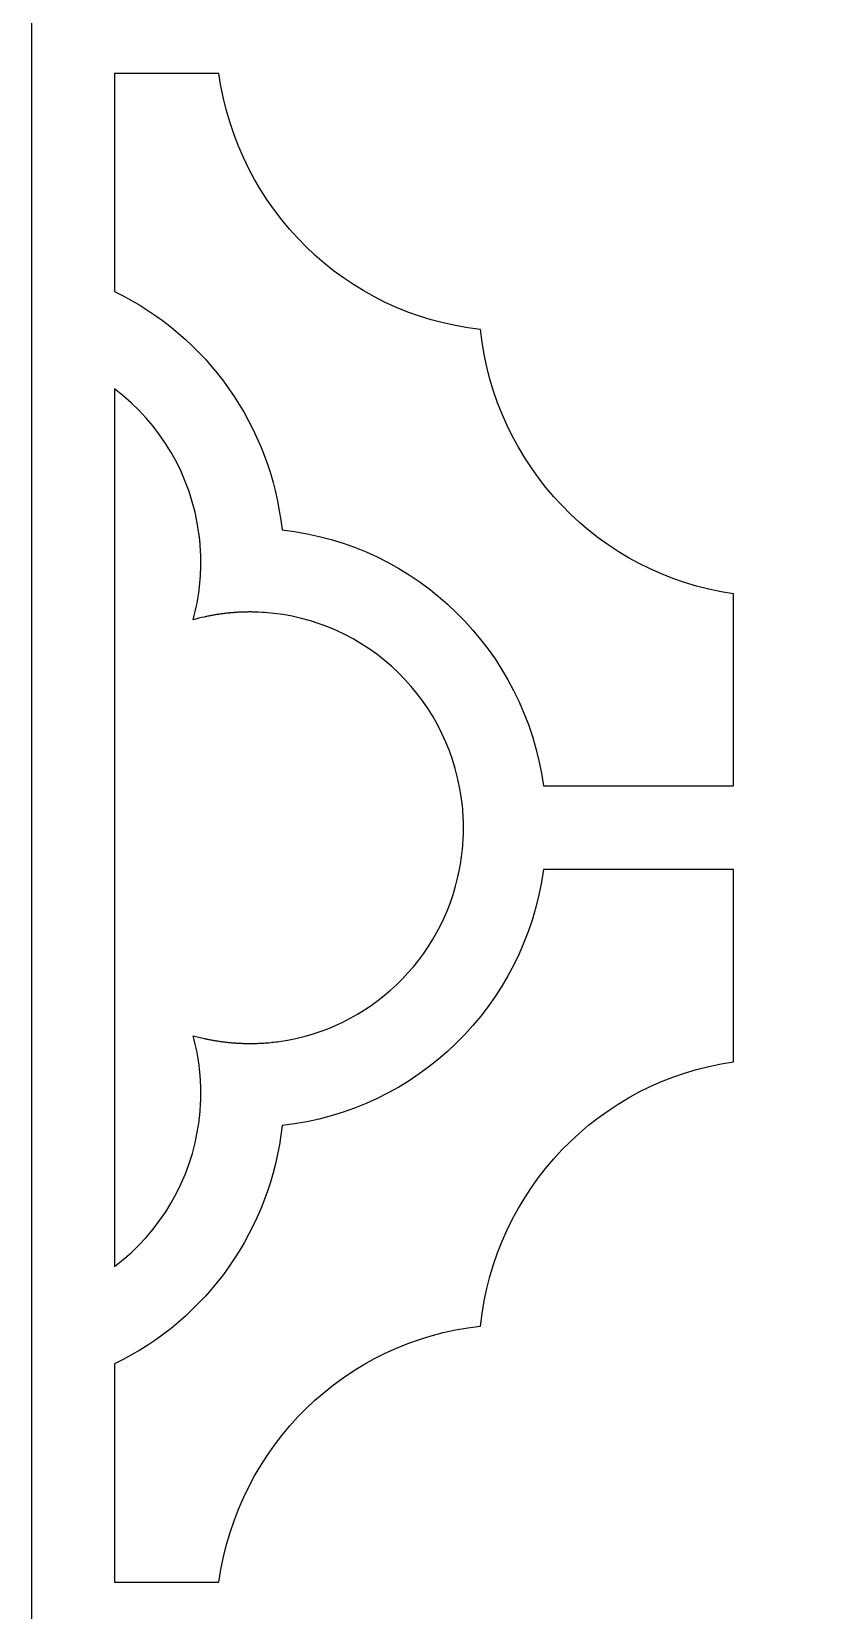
# Model space of a CAD drawing. Header units: centimetres. Extents: x -2.26 to 2.26, y -4.33 to 4.33.
# Drawn here: x -2.265 to -1.504, y -3.098 to -1.556 of the extents above; entities that cross this region are included whole.
import ezdxf

# ---------------------------------------------------------------- set-up
doc = ezdxf.new("R2010")
doc.units = ezdxf.units.CM
doc.header["$MEASUREMENT"] = 0
doc.layers.add('Layer 1', color=7, linetype='Continuous')

msp = doc.modelspace()

# ---------------------------------------------------------------- linework, layer by layer
at = {"layer": 'Layer 1', "color": 242}
for points, knots in [([(-2.26469, 4.33143), (-2.26469, 4.33143), (-2.18371, 4.33143), (-2.18371, 4.33143), (-2.18371, 4.33143), (-2.18371, 4.33143), (2.1837, 4.33143), (2.1837, 4.33143), (2.1837, 4.33143), (2.1837, 4.33143), (2.26468, 4.33143), (2.26468, 4.33143), (2.26468, 4.33143), (2.26468, 4.33143), (2.26468, 4.24954), (2.26468, 4.24954), (2.26468, 4.24954), (2.26468, 4.24954), (2.26468, -4.24954), (2.26468, -4.24954), (2.26468, -4.24954), (2.26468, -4.24954), (2.26468, -4.33143), (2.26468, -4.33143), (2.26468, -4.33143), (2.26468, -4.33143), (2.1837, -4.33143), (2.1837, -4.33143), (2.1837, -4.33143), (2.1837, -4.33143), (-2.18371, -4.33143), (-2.18371, -4.33143), (-2.18371, -4.33143), (-2.18371, -4.33143), (-2.26469, -4.33143), (-2.26469, -4.33143), (-2.26469, -4.33143), (-2.26469, -4.33143), (-2.26469, -4.24954), (-2.26469, -4.24954), (-2.26469, -4.24954), (-2.26469, -4.24954), (-2.26469, 4.24954), (-2.26469, 4.24954), (-2.26469, 4.24954), (-2.26469, 4.24954), (-2.26469, 4.33143), (-2.26469, 4.33143)], [0, 0, 0, 0, 0.0769231, 0.0769231, 0.0769231, 0.0769231, 0.1538462, 0.1538462, 0.1538462, 0.1538462, 0.2307692, 0.2307692, 0.2307692, 0.2307692, 0.3076923, 0.3076923, 0.3076923, 0.3076923, 0.3846154, 0.3846154, 0.3846154, 0.3846154, 0.4615385, 0.4615385, 0.4615385, 0.4615385, 0.5384615, 0.5384615, 0.5384615, 0.5384615, 0.6153846, 0.6153846, 0.6153846, 0.6153846, 0.6923077, 0.6923077, 0.6923077, 0.6923077, 0.7692308, 0.7692308, 0.7692308, 0.7692308, 0.8461538, 0.8461538, 0.8461538, 0.8461538, 1, 1, 1, 1]), ([(-2.18371, -1.59671), (-2.18371, -1.59671), (-2.17592, -1.59671), (-2.17592, -1.59671), (-2.17592, -1.59671), (-2.17592, -1.59671), (-2.12071, -1.59671), (-2.12071, -1.59671), (-2.12071, -1.59671), (-2.12071, -1.59671), (-2.08169, -1.59671), (-2.08169, -1.59671), (-2.08169, -1.59671), (-2.06323, -1.72946), (-1.9581, -1.8325), (-1.82629, -1.84675), (-1.82629, -1.84675), (-1.81209, -1.98003), (-1.71032, -2.08645), (-1.57902, -2.105), (-1.57902, -2.105), (-1.57902, -2.105), (-1.57902, -2.14454), (-1.57902, -2.14454), (-1.57902, -2.14454), (-1.57902, -2.14454), (-1.57902, -2.16471), (-1.57902, -2.16471), (-1.57902, -2.16471), (-1.57902, -2.16471), (-1.57902, -2.22439), (-1.57902, -2.22439), (-1.57902, -2.22439), (-1.57902, -2.22439), (-1.57902, -2.29272), (-1.57902, -2.29272), (-1.57902, -2.29272), (-1.57902, -2.29272), (-1.67184, -2.29272), (-1.67184, -2.29272), (-1.67184, -2.29272), (-1.67184, -2.29272), (-1.76465, -2.29272), (-1.76465, -2.29272), (-1.76465, -2.29272), (-1.7831, -2.15997), (-1.88823, -2.05693), (-2.02005, -2.04268), (-2.02005, -2.04268), (-2.03098, -1.94156), (-2.09286, -1.85345), (-2.18371, -1.80979), (-2.18371, -1.80979), (-2.18371, -1.80979), (-2.18371, -1.59671), (-2.18371, -1.59671), (-2.18371, -1.59671), (-2.18371, -1.59671), (-2.18371, -1.59671), (-2.18371, -1.59671)], [0, 0, 0, 0, 0.0625, 0.0625, 0.0625, 0.0625, 0.125, 0.125, 0.125, 0.125, 0.1875, 0.1875, 0.1875, 0.1875, 0.25, 0.25, 0.25, 0.25, 0.3125, 0.3125, 0.3125, 0.3125, 0.375, 0.375, 0.375, 0.375, 0.4375, 0.4375, 0.4375, 0.4375, 0.5, 0.5, 0.5, 0.5, 0.5625, 0.5625, 0.5625, 0.5625, 0.625, 0.625, 0.625, 0.625, 0.6875, 0.6875, 0.6875, 0.6875, 0.75, 0.75, 0.75, 0.75, 0.8125, 0.8125, 0.8125, 0.8125, 0.875, 0.875, 0.875, 0.875, 1, 1, 1, 1]), ([(-2.18371, -1.90485), (-2.13849, -1.93879), (-2.10872, -1.98981), (-2.10118, -2.04625), (-2.10118, -2.04625), (-2.10118, -2.04625), (-2.10106, -2.04714), (-2.10106, -2.04714), (-2.10106, -2.04714), (-2.10106, -2.04714), (-2.10096, -2.04803), (-2.10096, -2.04803), (-2.10096, -2.04803), (-2.10096, -2.04803), (-2.10075, -2.04982), (-2.10075, -2.04982), (-2.10075, -2.04982), (-2.10075, -2.04982), (-2.10059, -2.05116), (-2.10059, -2.05116), (-2.10059, -2.05116), (-2.10059, -2.05116), (-2.10049, -2.05204), (-2.10049, -2.05204), (-2.10049, -2.05204), (-2.10049, -2.05204), (-2.10036, -2.0534), (-2.10036, -2.0534), (-2.10036, -2.0534), (-2.10036, -2.0534), (-2.10025, -2.05454), (-2.10025, -2.05454), (-2.10025, -2.05454), (-2.10025, -2.05454), (-2.10016, -2.05563), (-2.10016, -2.05563), (-2.10016, -2.05563), (-2.10016, -2.05563), (-2.10009, -2.05653), (-2.10009, -2.05653), (-2.10009, -2.05653), (-2.10009, -2.05653), (-2.10002, -2.0573), (-2.10002, -2.0573), (-2.10002, -2.0573), (-2.10002, -2.0573), (-2.09994, -2.05834), (-2.09994, -2.05834), (-2.09994, -2.05834), (-2.09994, -2.05834), (-2.09968, -2.06239), (-2.09968, -2.06239), (-2.09968, -2.06239), (-2.09968, -2.06239), (-2.09963, -2.06329), (-2.09963, -2.06329), (-2.09963, -2.06329), (-2.09963, -2.06329), (-2.0996, -2.0642), (-2.0996, -2.0642), (-2.0996, -2.0642), (-2.0996, -2.0642), (-2.09954, -2.06511), (-2.09954, -2.06511), (-2.09954, -2.06511), (-2.09954, -2.06511), (-2.09951, -2.06601), (-2.09951, -2.06601), (-2.09951, -2.06601), (-2.09951, -2.06601), (-2.09947, -2.06735), (-2.09947, -2.06735), (-2.09947, -2.06735), (-2.09947, -2.06735), (-2.09939, -2.07037), (-2.09939, -2.07037), (-2.09939, -2.07037), (-2.09939, -2.07037), (-2.09937, -2.07151), (-2.09937, -2.07151), (-2.09937, -2.07151), (-2.09937, -2.07151), (-2.09934, -2.07289), (-2.09934, -2.07289), (-2.09934, -2.07289), (-2.09934, -2.07289), (-2.09933, -2.07424), (-2.09933, -2.07424), (-2.09933, -2.07424), (-2.09933, -2.07424), (-2.09934, -2.07515), (-2.09934, -2.07515), (-2.09934, -2.07515), (-2.09934, -2.07515), (-2.09934, -2.07607), (-2.09934, -2.07607), (-2.09934, -2.07607), (-2.09934, -2.07607), (-2.09937, -2.07698), (-2.09937, -2.07698), (-2.09937, -2.07698), (-2.09937, -2.07698), (-2.09937, -2.07788), (-2.09937, -2.07788), (-2.09937, -2.07788), (-2.09937, -2.07788), (-2.0994, -2.0788), (-2.0994, -2.0788), (-2.0994, -2.0788), (-2.0994, -2.0788), (-2.09942, -2.0797), (-2.09942, -2.0797), (-2.09942, -2.0797), (-2.09942, -2.0797), (-2.09943, -2.08061), (-2.09943, -2.08061), (-2.09943, -2.08061), (-2.09943, -2.08061), (-2.09947, -2.08151), (-2.09947, -2.08151), (-2.09947, -2.08151), (-2.09947, -2.08151), (-2.09951, -2.08243), (-2.09951, -2.08243), (-2.09951, -2.08243), (-2.09951, -2.08243), (-2.09954, -2.08333), (-2.09954, -2.08333), (-2.09954, -2.08333), (-2.09954, -2.08333), (-2.0996, -2.08424), (-2.0996, -2.08424), (-2.0996, -2.08424), (-2.0996, -2.08424), (-2.09963, -2.08513), (-2.09963, -2.08513), (-2.09963, -2.08513), (-2.09963, -2.08513), (-2.09968, -2.08604), (-2.09968, -2.08604), (-2.09968, -2.08604), (-2.09968, -2.08604), (-2.09972, -2.08693), (-2.09972, -2.08693), (-2.09972, -2.08693), (-2.09972, -2.08693), (-2.09978, -2.08785), (-2.09978, -2.08785), (-2.09978, -2.08785), (-2.09978, -2.08785), (-2.09983, -2.08872), (-2.09983, -2.08872), (-2.09983, -2.08872), (-2.09983, -2.08872), (-2.0999, -2.08964), (-2.0999, -2.08964), (-2.0999, -2.08964), (-2.0999, -2.08964), (-2.09996, -2.09052), (-2.09996, -2.09052), (-2.09996, -2.09052), (-2.09996, -2.09052), (-2.10004, -2.09143), (-2.10004, -2.09143), (-2.10004, -2.09143), (-2.10004, -2.09143), (-2.10011, -2.09232), (-2.10011, -2.09232), (-2.10011, -2.09232), (-2.10011, -2.09232), (-2.10021, -2.09322), (-2.10021, -2.09322), (-2.10021, -2.09322), (-2.10021, -2.09322), (-2.10027, -2.09411), (-2.10027, -2.09411), (-2.10027, -2.09411), (-2.10027, -2.09411), (-2.10036, -2.09499), (-2.10036, -2.09499), (-2.10036, -2.09499), (-2.10036, -2.09499), (-2.10043, -2.09587), (-2.10043, -2.09587), (-2.10043, -2.09587), (-2.10043, -2.09587), (-2.10053, -2.09677), (-2.10053, -2.09677), (-2.10053, -2.09677), (-2.10053, -2.09677), (-2.10063, -2.09765), (-2.10063, -2.09765), (-2.10063, -2.09765), (-2.10183, -2.10873), (-2.10391, -2.11971), (-2.10685, -2.13045), (-2.10685, -2.13045), (-2.10325, -2.12947), (-2.09962, -2.12857), (-2.09597, -2.12776), (-2.09597, -2.12776), (-2.09597, -2.12776), (-2.09512, -2.12757), (-2.09512, -2.12757), (-2.09512, -2.12757), (-2.09512, -2.12757), (-2.09427, -2.12739), (-2.09427, -2.12739), (-2.09427, -2.12739), (-2.09427, -2.12739), (-2.09342, -2.12719), (-2.09342, -2.12719), (-2.09342, -2.12719), (-2.09342, -2.12719), (-2.09257, -2.12704), (-2.09257, -2.12704), (-2.09257, -2.12704), (-2.09257, -2.12704), (-2.09172, -2.12686), (-2.09172, -2.12686), (-2.09172, -2.12686), (-2.09172, -2.12686), (-2.09088, -2.12669), (-2.09088, -2.12669), (-2.09088, -2.12669), (-2.09088, -2.12669), (-2.09002, -2.12653), (-2.09002, -2.12653), (-2.09002, -2.12653), (-2.09002, -2.12653), (-2.08917, -2.12637), (-2.08917, -2.12637), (-2.08917, -2.12637), (-2.08917, -2.12637), (-2.0883, -2.12621), (-2.0883, -2.12621), (-2.0883, -2.12621), (-2.0883, -2.12621), (-2.08746, -2.12606), (-2.08746, -2.12606), (-2.08746, -2.12606), (-2.08746, -2.12606), (-2.08658, -2.12589), (-2.08658, -2.12589), (-2.08658, -2.12589), (-2.08658, -2.12589), (-2.08573, -2.12577), (-2.08573, -2.12577), (-2.08573, -2.12577), (-2.08573, -2.12577), (-2.08486, -2.12561), (-2.08486, -2.12561), (-2.08486, -2.12561), (-2.08486, -2.12561), (-2.08401, -2.12547), (-2.08401, -2.12547), (-2.08401, -2.12547), (-2.08401, -2.12547), (-2.08313, -2.12533), (-2.08313, -2.12533), (-2.08313, -2.12533), (-2.08313, -2.12533), (-2.08227, -2.1252), (-2.08227, -2.1252), (-2.08227, -2.1252), (-2.08227, -2.1252), (-2.0814, -2.12506), (-2.0814, -2.12506), (-2.0814, -2.12506), (-2.0814, -2.12506), (-2.08052, -2.12495), (-2.08052, -2.12495), (-2.08052, -2.12495), (-2.08052, -2.12495), (-2.07965, -2.12481), (-2.07965, -2.12481), (-2.07965, -2.12481), (-2.07965, -2.12481), (-2.07879, -2.12471), (-2.07879, -2.12471), (-2.07879, -2.12471), (-2.07879, -2.12471), (-2.07791, -2.12458), (-2.07791, -2.12458), (-2.07791, -2.12458), (-2.07791, -2.12458), (-2.07704, -2.12449), (-2.07704, -2.12449), (-2.07704, -2.12449), (-2.07704, -2.12449), (-2.07617, -2.12436), (-2.07617, -2.12436), (-2.07617, -2.12436), (-2.07617, -2.12436), (-2.0753, -2.12426), (-2.0753, -2.12426), (-2.0753, -2.12426), (-2.0753, -2.12426), (-2.07442, -2.12415), (-2.07442, -2.12415), (-2.07442, -2.12415), (-2.07442, -2.12415), (-2.07354, -2.12406), (-2.07354, -2.12406), (-2.07354, -2.12406), (-2.07354, -2.12406), (-2.07266, -2.12396), (-2.07266, -2.12396), (-2.07266, -2.12396), (-2.07266, -2.12396), (-2.07179, -2.12389), (-2.07179, -2.12389), (-2.07179, -2.12389), (-2.07179, -2.12389), (-2.07091, -2.1238), (-2.07091, -2.1238), (-2.07091, -2.1238), (-2.07091, -2.1238), (-2.07004, -2.12372), (-2.07004, -2.12372), (-2.07004, -2.12372), (-2.07004, -2.12372), (-2.06914, -2.12363), (-2.06914, -2.12363), (-2.06914, -2.12363), (-2.06914, -2.12363), (-2.06827, -2.12356), (-2.06827, -2.12356), (-2.06827, -2.12356), (-2.06827, -2.12356), (-2.06736, -2.12348), (-2.06736, -2.12348), (-2.06736, -2.12348), (-2.06736, -2.12348), (-2.06649, -2.12342), (-2.06649, -2.12342), (-2.06649, -2.12342), (-2.06649, -2.12342), (-2.06559, -2.12335), (-2.06559, -2.12335), (-2.06559, -2.12335), (-2.06559, -2.12335), (-2.06472, -2.12329), (-2.06472, -2.12329), (-2.06472, -2.12329), (-2.06472, -2.12329), (-2.06382, -2.12324), (-2.06382, -2.12324), (-2.06382, -2.12324), (-2.06382, -2.12324), (-2.06294, -2.12319), (-2.06294, -2.12319), (-2.06294, -2.12319), (-2.06294, -2.12319), (-2.06203, -2.12314), (-2.06203, -2.12314), (-2.06203, -2.12314), (-2.06203, -2.12314), (-2.06116, -2.12311), (-2.06116, -2.12311), (-2.06116, -2.12311), (-2.06116, -2.12311), (-2.06025, -2.12306), (-2.06025, -2.12306), (-2.06025, -2.12306), (-2.06025, -2.12306), (-2.05935, -2.12303), (-2.05935, -2.12303), (-2.05935, -2.12303), (-2.05935, -2.12303), (-2.05846, -2.12297), (-2.05846, -2.12297), (-2.05846, -2.12297), (-2.05846, -2.12297), (-2.05757, -2.12295), (-2.05757, -2.12295), (-2.05757, -2.12295), (-2.05757, -2.12295), (-2.05666, -2.12293), (-2.05666, -2.12293), (-2.05666, -2.12293), (-2.05666, -2.12293), (-2.05577, -2.12291), (-2.05577, -2.12291), (-2.05577, -2.12291), (-2.05577, -2.12291), (-2.05487, -2.12289), (-2.05487, -2.12289), (-2.05487, -2.12289), (-2.05487, -2.12289), (-2.05398, -2.12289), (-2.05398, -2.12289), (-2.05398, -2.12289), (-2.05398, -2.12289), (-2.05307, -2.12286), (-2.05307, -2.12286), (-2.05307, -2.12286), (-2.05307, -2.12286), (-2.05218, -2.12286), (-2.05218, -2.12286), (-2.05218, -2.12286), (-2.05218, -2.12286), (-2.05127, -2.12285), (-2.05127, -2.12285), (-2.05127, -2.12285), (-2.05127, -2.12285), (-2.05036, -2.12286), (-2.05036, -2.12286), (-2.05036, -2.12286), (-2.05036, -2.12286), (-2.04927, -2.12287), (-2.04927, -2.12287), (-2.04927, -2.12287), (-2.04927, -2.12287), (-2.04811, -2.12289), (-2.04811, -2.12289), (-2.04811, -2.12289), (-2.04811, -2.12289), (-2.04425, -2.12299), (-2.04425, -2.12299), (-2.04425, -2.12299), (-2.04425, -2.12299), (-2.04315, -2.12303), (-2.04315, -2.12303), (-2.04315, -2.12303), (-2.04315, -2.12303), (-2.03912, -2.12323), (-2.03912, -2.12323), (-2.03912, -2.12323), (-2.03912, -2.12323), (-2.03822, -2.12329), (-2.03822, -2.12329), (-2.03822, -2.12329), (-2.03822, -2.12329), (-2.03732, -2.12334), (-2.03732, -2.12334), (-2.03732, -2.12334), (-1.98825, -2.12675), (-1.94192, -2.14757), (-1.90651, -2.18209), (-1.90651, -2.18209), (-1.87109, -2.21662), (-1.84891, -2.26275), (-1.84389, -2.31224), (-1.84389, -2.31224), (-1.84389, -2.31224), (-1.84359, -2.31544), (-1.84359, -2.31544), (-1.84359, -2.31544), (-1.84359, -2.31544), (-1.84349, -2.31672), (-1.84349, -2.31672), (-1.84349, -2.31672), (-1.84327, -2.31964), (-1.84309, -2.32255), (-1.84297, -2.32547), (-1.84297, -2.32547), (-1.84297, -2.32547), (-1.84294, -2.32644), (-1.84294, -2.32644), (-1.84294, -2.32644), (-1.84294, -2.32644), (-1.84289, -2.32774), (-1.84289, -2.32774), (-1.84289, -2.32774), (-1.84289, -2.32774), (-1.84284, -2.32961), (-1.84284, -2.32961), (-1.84284, -2.32961), (-1.84284, -2.32961), (-1.84283, -2.33061), (-1.84283, -2.33061), (-1.84283, -2.33061), (-1.84283, -2.33061), (-1.84281, -2.33166), (-1.84281, -2.33166), (-1.84281, -2.33166), (-1.84281, -2.33166), (-1.8428, -2.333), (-1.8428, -2.333), (-1.8428, -2.333), (-1.8428, -2.333), (-1.8428, -2.3343), (-1.8428, -2.3343), (-1.8428, -2.3343), (-1.8428, -2.3343), (-1.84281, -2.3356), (-1.84281, -2.3356), (-1.84281, -2.3356), (-1.84281, -2.3356), (-1.84283, -2.33664), (-1.84283, -2.33664), (-1.84283, -2.33664), (-1.84283, -2.33664), (-1.84284, -2.33756), (-1.84284, -2.33756), (-1.84284, -2.33756), (-1.84284, -2.33756), (-1.84286, -2.33887), (-1.84286, -2.33887), (-1.84286, -2.33887), (-1.84286, -2.33887), (-1.84291, -2.34018), (-1.84291, -2.34018), (-1.84291, -2.34018), (-1.84291, -2.34018), (-1.84294, -2.34108), (-1.84294, -2.34108), (-1.84294, -2.34108), (-1.84307, -2.34445), (-1.84327, -2.34782), (-1.84354, -2.35118), (-1.84354, -2.35118), (-1.84354, -2.35118), (-1.84381, -2.35441), (-1.84381, -2.35441), (-1.84381, -2.35441), (-1.8445, -2.36117), (-1.84548, -2.3679), (-1.84675, -2.37457), (-1.84675, -2.37457), (-1.8639, -2.46279), (-1.9347, -2.53025), (-2.02277, -2.54248), (-2.02277, -2.54248), (-2.02738, -2.54312), (-2.03201, -2.5436), (-2.03666, -2.54392), (-2.03666, -2.54392), (-2.03666, -2.54392), (-2.03776, -2.544), (-2.03776, -2.544), (-2.03776, -2.544), (-2.03776, -2.544), (-2.03866, -2.54406), (-2.03866, -2.54406), (-2.03866, -2.54406), (-2.03866, -2.54406), (-2.04315, -2.54428), (-2.04315, -2.54428), (-2.04315, -2.54428), (-2.04315, -2.54428), (-2.04425, -2.54432), (-2.04425, -2.54432), (-2.04425, -2.54432), (-2.04425, -2.54432), (-2.04745, -2.54441), (-2.04745, -2.54441), (-2.04745, -2.54441), (-2.04745, -2.54441), (-2.04857, -2.54443), (-2.04857, -2.54443), (-2.04857, -2.54443), (-2.04857, -2.54443), (-2.04993, -2.54445), (-2.04993, -2.54445), (-2.04993, -2.54445), (-2.04993, -2.54445), (-2.05127, -2.54447), (-2.05127, -2.54447), (-2.05127, -2.54447), (-2.05127, -2.54447), (-2.05218, -2.54445), (-2.05218, -2.54445), (-2.05218, -2.54445), (-2.05218, -2.54445), (-2.05307, -2.54445), (-2.05307, -2.54445), (-2.05307, -2.54445), (-2.05307, -2.54445), (-2.05398, -2.54443), (-2.05398, -2.54443), (-2.05398, -2.54443), (-2.05398, -2.54443), (-2.05487, -2.54443), (-2.05487, -2.54443), (-2.05487, -2.54443), (-2.05487, -2.54443), (-2.05577, -2.5444), (-2.05577, -2.5444), (-2.05577, -2.5444), (-2.05577, -2.5444), (-2.05666, -2.54439), (-2.05666, -2.54439), (-2.05666, -2.54439), (-2.05666, -2.54439), (-2.05757, -2.54437), (-2.05757, -2.54437), (-2.05757, -2.54437), (-2.05757, -2.54437), (-2.05846, -2.54434), (-2.05846, -2.54434), (-2.05846, -2.54434), (-2.05846, -2.54434), (-2.05935, -2.54429), (-2.05935, -2.54429), (-2.05935, -2.54429), (-2.05935, -2.54429), (-2.06025, -2.54426), (-2.06025, -2.54426), (-2.06025, -2.54426), (-2.06025, -2.54426), (-2.06116, -2.5442), (-2.06116, -2.5442), (-2.06116, -2.5442), (-2.06116, -2.5442), (-2.06203, -2.54417), (-2.06203, -2.54417), (-2.06203, -2.54417), (-2.06203, -2.54417), (-2.06294, -2.54412), (-2.06294, -2.54412), (-2.06294, -2.54412), (-2.06294, -2.54412), (-2.06381, -2.54407), (-2.06381, -2.54407), (-2.06381, -2.54407), (-2.06381, -2.54407), (-2.06471, -2.54401), (-2.06471, -2.54401), (-2.06471, -2.54401), (-2.06471, -2.54401), (-2.06558, -2.54397), (-2.06558, -2.54397), (-2.06558, -2.54397), (-2.06558, -2.54397), (-2.06649, -2.54389), (-2.06649, -2.54389), (-2.06649, -2.54389), (-2.06649, -2.54389), (-2.06736, -2.54383), (-2.06736, -2.54383), (-2.06736, -2.54383), (-2.06736, -2.54383), (-2.06826, -2.54375), (-2.06826, -2.54375), (-2.06826, -2.54375), (-2.06826, -2.54375), (-2.06913, -2.54368), (-2.06913, -2.54368), (-2.06913, -2.54368), (-2.06913, -2.54368), (-2.07001, -2.54359), (-2.07001, -2.54359), (-2.07001, -2.54359), (-2.07001, -2.54359), (-2.07089, -2.54352), (-2.07089, -2.54352), (-2.07089, -2.54352), (-2.07089, -2.54352), (-2.07177, -2.54343), (-2.07177, -2.54343), (-2.07177, -2.54343), (-2.07177, -2.54343), (-2.07264, -2.54335), (-2.07264, -2.54335), (-2.07264, -2.54335), (-2.07264, -2.54335), (-2.07353, -2.54325), (-2.07353, -2.54325), (-2.07353, -2.54325), (-2.07353, -2.54325), (-2.0744, -2.54315), (-2.0744, -2.54315), (-2.0744, -2.54315), (-2.0744, -2.54315), (-2.07527, -2.54305), (-2.07527, -2.54305), (-2.07527, -2.54305), (-2.07527, -2.54305), (-2.07615, -2.54295), (-2.07615, -2.54295), (-2.07615, -2.54295), (-2.07615, -2.54295), (-2.07703, -2.54283), (-2.07703, -2.54283), (-2.07703, -2.54283), (-2.07703, -2.54283), (-2.0779, -2.54273), (-2.0779, -2.54273), (-2.0779, -2.54273), (-2.0779, -2.54273), (-2.07878, -2.54261), (-2.07878, -2.54261), (-2.07878, -2.54261), (-2.07878, -2.54261), (-2.07963, -2.54251), (-2.07963, -2.54251), (-2.07963, -2.54251), (-2.07963, -2.54251), (-2.0805, -2.54237), (-2.0805, -2.54237), (-2.0805, -2.54237), (-2.0805, -2.54237), (-2.08137, -2.54225), (-2.08137, -2.54225), (-2.08137, -2.54225), (-2.08137, -2.54225), (-2.08225, -2.54211), (-2.08225, -2.54211), (-2.08225, -2.54211), (-2.08225, -2.54211), (-2.08311, -2.54199), (-2.08311, -2.54199), (-2.08311, -2.54199), (-2.08311, -2.54199), (-2.08398, -2.54184), (-2.08398, -2.54184), (-2.08398, -2.54184), (-2.08398, -2.54184), (-2.08483, -2.5417), (-2.08483, -2.5417), (-2.08483, -2.5417), (-2.08483, -2.5417), (-2.08571, -2.54155), (-2.08571, -2.54155), (-2.08571, -2.54155), (-2.08571, -2.54155), (-2.08656, -2.54142), (-2.08656, -2.54142), (-2.08656, -2.54142), (-2.08656, -2.54142), (-2.08743, -2.54125), (-2.08743, -2.54125), (-2.08743, -2.54125), (-2.08743, -2.54125), (-2.08828, -2.54111), (-2.08828, -2.54111), (-2.08828, -2.54111), (-2.08828, -2.54111), (-2.08914, -2.54093), (-2.08914, -2.54093), (-2.08914, -2.54093), (-2.08914, -2.54093), (-2.08999, -2.54079), (-2.08999, -2.54079), (-2.08999, -2.54079), (-2.08999, -2.54079), (-2.09083, -2.54062), (-2.09083, -2.54062), (-2.09083, -2.54062), (-2.09083, -2.54062), (-2.0917, -2.54045), (-2.0917, -2.54045), (-2.0917, -2.54045), (-2.0917, -2.54045), (-2.09254, -2.54028), (-2.09254, -2.54028), (-2.09254, -2.54028), (-2.09254, -2.54028), (-2.09339, -2.54012), (-2.09339, -2.54012), (-2.09339, -2.54012), (-2.09339, -2.54012), (-2.09424, -2.53993), (-2.09424, -2.53993), (-2.09424, -2.53993), (-2.09424, -2.53993), (-2.09509, -2.53975), (-2.09509, -2.53975), (-2.09509, -2.53975), (-2.09509, -2.53975), (-2.09594, -2.53955), (-2.09594, -2.53955), (-2.09594, -2.53955), (-2.09959, -2.53876), (-2.10321, -2.53785), (-2.10681, -2.53686), (-2.10681, -2.53686), (-2.10391, -2.54761), (-2.10184, -2.55858), (-2.10063, -2.56966), (-2.10063, -2.56966), (-2.10063, -2.56966), (-2.10054, -2.57055), (-2.10054, -2.57055), (-2.10054, -2.57055), (-2.10054, -2.57055), (-2.10044, -2.57144), (-2.10044, -2.57144), (-2.10044, -2.57144), (-2.10044, -2.57144), (-2.10036, -2.57233), (-2.10036, -2.57233), (-2.10036, -2.57233), (-2.10036, -2.57233), (-2.10027, -2.57321), (-2.10027, -2.57321), (-2.10027, -2.57321), (-2.10027, -2.57321), (-2.10021, -2.57409), (-2.10021, -2.57409), (-2.10021, -2.57409), (-2.10021, -2.57409), (-2.10011, -2.575), (-2.10011, -2.575), (-2.10011, -2.575), (-2.10011, -2.575), (-2.10004, -2.57588), (-2.10004, -2.57588), (-2.10004, -2.57588), (-2.10004, -2.57588), (-2.09996, -2.5768), (-2.09996, -2.5768), (-2.09996, -2.5768), (-2.09996, -2.5768), (-2.0999, -2.57768), (-2.0999, -2.57768), (-2.0999, -2.57768), (-2.0999, -2.57768), (-2.09983, -2.57859), (-2.09983, -2.57859), (-2.09983, -2.57859), (-2.09983, -2.57859), (-2.09978, -2.57947), (-2.09978, -2.57947), (-2.09978, -2.57947), (-2.09978, -2.57947), (-2.09972, -2.58038), (-2.09972, -2.58038), (-2.09972, -2.58038), (-2.09972, -2.58038), (-2.09968, -2.58127), (-2.09968, -2.58127), (-2.09968, -2.58127), (-2.09968, -2.58127), (-2.09963, -2.58218), (-2.09963, -2.58218), (-2.09963, -2.58218), (-2.09963, -2.58218), (-2.0996, -2.58308), (-2.0996, -2.58308), (-2.0996, -2.58308), (-2.0996, -2.58308), (-2.09954, -2.58398), (-2.09954, -2.58398), (-2.09954, -2.58398), (-2.09954, -2.58398), (-2.09951, -2.58489), (-2.09951, -2.58489), (-2.09951, -2.58489), (-2.09951, -2.58489), (-2.09947, -2.5858), (-2.09947, -2.5858), (-2.09947, -2.5858), (-2.09947, -2.5858), (-2.09943, -2.5867), (-2.09943, -2.5867), (-2.09943, -2.5867), (-2.09943, -2.5867), (-2.09942, -2.58761), (-2.09942, -2.58761), (-2.09942, -2.58761), (-2.09942, -2.58761), (-2.0994, -2.58852), (-2.0994, -2.58852), (-2.0994, -2.58852), (-2.0994, -2.58852), (-2.09937, -2.58943), (-2.09937, -2.58943), (-2.09937, -2.58943), (-2.09937, -2.58943), (-2.09937, -2.59033), (-2.09937, -2.59033), (-2.09937, -2.59033), (-2.09937, -2.59033), (-2.09934, -2.59125), (-2.09934, -2.59125), (-2.09934, -2.59125), (-2.09934, -2.59125), (-2.09934, -2.59215), (-2.09934, -2.59215), (-2.09934, -2.59215), (-2.09934, -2.59215), (-2.09933, -2.59307), (-2.09933, -2.59307), (-2.09933, -2.59307), (-2.09933, -2.59307), (-2.09934, -2.59398), (-2.09934, -2.59398), (-2.09934, -2.59398), (-2.09934, -2.59398), (-2.09936, -2.59509), (-2.09936, -2.59509), (-2.09936, -2.59509), (-2.09936, -2.59509), (-2.09937, -2.59627), (-2.09937, -2.59627), (-2.09937, -2.59627), (-2.09937, -2.59627), (-2.09943, -2.59934), (-2.09943, -2.59934), (-2.09943, -2.59934), (-2.09943, -2.59934), (-2.09951, -2.60129), (-2.09951, -2.60129), (-2.09951, -2.60129), (-2.09951, -2.60129), (-2.09954, -2.6022), (-2.09954, -2.6022), (-2.09954, -2.6022), (-2.09954, -2.6022), (-2.0996, -2.60311), (-2.0996, -2.60311), (-2.0996, -2.60311), (-2.0996, -2.60311), (-2.09962, -2.60391), (-2.09962, -2.60391), (-2.09962, -2.60391), (-2.09962, -2.60391), (-2.09968, -2.60492), (-2.09968, -2.60492), (-2.09968, -2.60492), (-2.09968, -2.60492), (-2.09993, -2.60887), (-2.09993, -2.60887), (-2.09993, -2.60887), (-2.09993, -2.60887), (-2.10001, -2.60988), (-2.10001, -2.60988), (-2.10001, -2.60988), (-2.10001, -2.60988), (-2.10009, -2.61078), (-2.10009, -2.61078), (-2.10009, -2.61078), (-2.10009, -2.61078), (-2.10016, -2.61168), (-2.10016, -2.61168), (-2.10016, -2.61168), (-2.10016, -2.61168), (-2.10025, -2.61257), (-2.10025, -2.61257), (-2.10025, -2.61257), (-2.10025, -2.61257), (-2.10031, -2.61343), (-2.10031, -2.61343), (-2.10031, -2.61343), (-2.10031, -2.61343), (-2.10043, -2.61469), (-2.10043, -2.61469), (-2.10043, -2.61469), (-2.10043, -2.61469), (-2.10054, -2.61572), (-2.10054, -2.61572), (-2.10054, -2.61572), (-2.10054, -2.61572), (-2.10069, -2.61705), (-2.10069, -2.61705), (-2.10069, -2.61705), (-2.10069, -2.61705), (-2.10089, -2.61868), (-2.10089, -2.61868), (-2.10089, -2.61868), (-2.10089, -2.61868), (-2.10101, -2.61973), (-2.10101, -2.61973), (-2.10101, -2.61973), (-2.10101, -2.61973), (-2.10113, -2.62062), (-2.10113, -2.62062), (-2.10113, -2.62062), (-2.10859, -2.67721), (-2.13839, -2.72837), (-2.18371, -2.76243), (-2.18371, -2.76243), (-2.18371, -2.76243), (-2.18371, -1.90485), (-2.18371, -1.90485), (-2.18371, -1.90485), (-2.18371, -1.90485), (-2.18371, -1.90485), (-2.18371, -1.90485)], [0, 0, 0, 0, 0.0040984, 0.0040984, 0.0040984, 0.0040984, 0.0081967, 0.0081967, 0.0081967, 0.0081967, 0.0122951, 0.0122951, 0.0122951, 0.0122951, 0.0163934, 0.0163934, 0.0163934, 0.0163934, 0.0204918, 0.0204918, 0.0204918, 0.0204918, 0.0245902, 0.0245902, 0.0245902, 0.0245902, 0.0286885, 0.0286885, 0.0286885, 0.0286885, 0.0327869, 0.0327869, 0.0327869, 0.0327869, 0.0368852, 0.0368852, 0.0368852, 0.0368852, 0.0409836, 0.0409836, 0.0409836, 0.0409836, 0.045082, 0.045082, 0.045082, 0.045082, 0.0491803, 0.0491803, 0.0491803, 0.0491803, 0.0532787, 0.0532787, 0.0532787, 0.0532787, 0.057377, 0.057377, 0.057377, 0.057377, 0.0614754, 0.0614754, 0.0614754, 0.0614754, 0.0655738, 0.0655738, 0.0655738, 0.0655738, 0.0696721, 0.0696721, 0.0696721, 0.0696721, 0.0737705, 0.0737705, 0.0737705, 0.0737705, 0.0778689, 0.0778689, 0.0778689, 0.0778689, 0.0819672, 0.0819672, 0.0819672, 0.0819672, 0.0860656, 0.0860656, 0.0860656, 0.0860656, 0.0901639, 0.0901639, 0.0901639, 0.0901639, 0.0942623, 0.0942623, 0.0942623, 0.0942623, 0.0983607, 0.0983607, 0.0983607, 0.0983607, 0.102459, 0.102459, 0.102459, 0.102459, 0.1065574, 0.1065574, 0.1065574, 0.1065574, 0.1106557, 0.1106557, 0.1106557, 0.1106557, 0.1147541, 0.1147541, 0.1147541, 0.1147541, 0.1188525, 0.1188525, 0.1188525, 0.1188525, 0.1229508, 0.1229508, 0.1229508, 0.1229508, 0.1270492, 0.1270492, 0.1270492, 0.1270492, 0.1311475, 0.1311475, 0.1311475, 0.1311475, 0.1352459, 0.1352459, 0.1352459, 0.1352459, 0.1393443, 0.1393443, 0.1393443, 0.1393443, 0.1434426, 0.1434426, 0.1434426, 0.1434426, 0.147541, 0.147541, 0.147541, 0.147541, 0.1516393, 0.1516393, 0.1516393, 0.1516393, 0.1557377, 0.1557377, 0.1557377, 0.1557377, 0.1598361, 0.1598361, 0.1598361, 0.1598361, 0.1639344, 0.1639344, 0.1639344, 0.1639344, 0.1680328, 0.1680328, 0.1680328, 0.1680328, 0.1721311, 0.1721311, 0.1721311, 0.1721311, 0.1762295, 0.1762295, 0.1762295, 0.1762295, 0.1803279, 0.1803279, 0.1803279, 0.1803279, 0.1844262, 0.1844262, 0.1844262, 0.1844262, 0.1885246, 0.1885246, 0.1885246, 0.1885246, 0.192623, 0.192623, 0.192623, 0.192623, 0.1967213, 0.1967213, 0.1967213, 0.1967213, 0.2008197, 0.2008197, 0.2008197, 0.2008197, 0.204918, 0.204918, 0.204918, 0.204918, 0.2090164, 0.2090164, 0.2090164, 0.2090164, 0.2131148, 0.2131148, 0.2131148, 0.2131148, 0.2172131, 0.2172131, 0.2172131, 0.2172131, 0.2213115, 0.2213115, 0.2213115, 0.2213115, 0.2254098, 0.2254098, 0.2254098, 0.2254098, 0.2295082, 0.2295082, 0.2295082, 0.2295082, 0.2336066, 0.2336066, 0.2336066, 0.2336066, 0.2377049, 0.2377049, 0.2377049, 0.2377049, 0.2418033, 0.2418033, 0.2418033, 0.2418033, 0.2459016, 0.2459016, 0.2459016, 0.2459016, 0.25, 0.25, 0.25, 0.25, 0.2540984, 0.2540984, 0.2540984, 0.2540984, 0.2581967, 0.2581967, 0.2581967, 0.2581967, 0.2622951, 0.2622951, 0.2622951, 0.2622951, 0.2663934, 0.2663934, 0.2663934, 0.2663934, 0.2704918, 0.2704918, 0.2704918, 0.2704918, 0.2745902, 0.2745902, 0.2745902, 0.2745902, 0.2786885, 0.2786885, 0.2786885, 0.2786885, 0.2827869, 0.2827869, 0.2827869, 0.2827869, 0.2868852, 0.2868852, 0.2868852, 0.2868852, 0.2909836, 0.2909836, 0.2909836, 0.2909836, 0.295082, 0.295082, 0.295082, 0.295082, 0.2991803, 0.2991803, 0.2991803, 0.2991803, 0.3032787, 0.3032787, 0.3032787, 0.3032787, 0.307377, 0.307377, 0.307377, 0.307377, 0.3114754, 0.3114754, 0.3114754, 0.3114754, 0.3155738, 0.3155738, 0.3155738, 0.3155738, 0.3196721, 0.3196721, 0.3196721, 0.3196721, 0.3237705, 0.3237705, 0.3237705, 0.3237705, 0.3278689, 0.3278689, 0.3278689, 0.3278689, 0.3319672, 0.3319672, 0.3319672, 0.3319672, 0.3360656, 0.3360656, 0.3360656, 0.3360656, 0.3401639, 0.3401639, 0.3401639, 0.3401639, 0.3442623, 0.3442623, 0.3442623, 0.3442623, 0.3483607, 0.3483607, 0.3483607, 0.3483607, 0.352459, 0.352459, 0.352459, 0.352459, 0.3565574, 0.3565574, 0.3565574, 0.3565574, 0.3606557, 0.3606557, 0.3606557, 0.3606557, 0.3647541, 0.3647541, 0.3647541, 0.3647541, 0.3688525, 0.3688525, 0.3688525, 0.3688525, 0.3729508, 0.3729508, 0.3729508, 0.3729508, 0.3770492, 0.3770492, 0.3770492, 0.3770492, 0.3811475, 0.3811475, 0.3811475, 0.3811475, 0.3852459, 0.3852459, 0.3852459, 0.3852459, 0.3893443, 0.3893443, 0.3893443, 0.3893443, 0.3934426, 0.3934426, 0.3934426, 0.3934426, 0.397541, 0.397541, 0.397541, 0.397541, 0.4016393, 0.4016393, 0.4016393, 0.4016393, 0.4057377, 0.4057377, 0.4057377, 0.4057377, 0.4098361, 0.4098361, 0.4098361, 0.4098361, 0.4139344, 0.4139344, 0.4139344, 0.4139344, 0.4180328, 0.4180328, 0.4180328, 0.4180328, 0.4221311, 0.4221311, 0.4221311, 0.4221311, 0.4262295, 0.4262295, 0.4262295, 0.4262295, 0.4303279, 0.4303279, 0.4303279, 0.4303279, 0.4344262, 0.4344262, 0.4344262, 0.4344262, 0.4385246, 0.4385246, 0.4385246, 0.4385246, 0.442623, 0.442623, 0.442623, 0.442623, 0.4467213, 0.4467213, 0.4467213, 0.4467213, 0.4508197, 0.4508197, 0.4508197, 0.4508197, 0.454918, 0.454918, 0.454918, 0.454918, 0.4590164, 0.4590164, 0.4590164, 0.4590164, 0.4631148, 0.4631148, 0.4631148, 0.4631148, 0.4672131, 0.4672131, 0.4672131, 0.4672131, 0.4713115, 0.4713115, 0.4713115, 0.4713115, 0.4754098, 0.4754098, 0.4754098, 0.4754098, 0.4795082, 0.4795082, 0.4795082, 0.4795082, 0.4836066, 0.4836066, 0.4836066, 0.4836066, 0.4877049, 0.4877049, 0.4877049, 0.4877049, 0.4918033, 0.4918033, 0.4918033, 0.4918033, 0.4959016, 0.4959016, 0.4959016, 0.4959016, 0.5, 0.5, 0.5, 0.5, 0.5040984, 0.5040984, 0.5040984, 0.5040984, 0.5081967, 0.5081967, 0.5081967, 0.5081967, 0.5122951, 0.5122951, 0.5122951, 0.5122951, 0.5163934, 0.5163934, 0.5163934, 0.5163934, 0.5204918, 0.5204918, 0.5204918, 0.5204918, 0.5245902, 0.5245902, 0.5245902, 0.5245902, 0.5286885, 0.5286885, 0.5286885, 0.5286885, 0.5327869, 0.5327869, 0.5327869, 0.5327869, 0.5368852, 0.5368852, 0.5368852, 0.5368852, 0.5409836, 0.5409836, 0.5409836, 0.5409836, 0.545082, 0.545082, 0.545082, 0.545082, 0.5491803, 0.5491803, 0.5491803, 0.5491803, 0.5532787, 0.5532787, 0.5532787, 0.5532787, 0.557377, 0.557377, 0.557377, 0.557377, 0.5614754, 0.5614754, 0.5614754, 0.5614754, 0.5655738, 0.5655738, 0.5655738, 0.5655738, 0.5696721, 0.5696721, 0.5696721, 0.5696721, 0.5737705, 0.5737705, 0.5737705, 0.5737705, 0.5778689, 0.5778689, 0.5778689, 0.5778689, 0.5819672, 0.5819672, 0.5819672, 0.5819672, 0.5860656, 0.5860656, 0.5860656, 0.5860656, 0.5901639, 0.5901639, 0.5901639, 0.5901639, 0.5942623, 0.5942623, 0.5942623, 0.5942623, 0.5983607, 0.5983607, 0.5983607, 0.5983607, 0.602459, 0.602459, 0.602459, 0.602459, 0.6065574, 0.6065574, 0.6065574, 0.6065574, 0.6106557, 0.6106557, 0.6106557, 0.6106557, 0.6147541, 0.6147541, 0.6147541, 0.6147541, 0.6188525, 0.6188525, 0.6188525, 0.6188525, 0.6229508, 0.6229508, 0.6229508, 0.6229508, 0.6270492, 0.6270492, 0.6270492, 0.6270492, 0.6311475, 0.6311475, 0.6311475, 0.6311475, 0.6352459, 0.6352459, 0.6352459, 0.6352459, 0.6393443, 0.6393443, 0.6393443, 0.6393443, 0.6434426, 0.6434426, 0.6434426, 0.6434426, 0.647541, 0.647541, 0.647541, 0.647541, 0.6516393, 0.6516393, 0.6516393, 0.6516393, 0.6557377, 0.6557377, 0.6557377, 0.6557377, 0.6598361, 0.6598361, 0.6598361, 0.6598361, 0.6639344, 0.6639344, 0.6639344, 0.6639344, 0.6680328, 0.6680328, 0.6680328, 0.6680328, 0.6721311, 0.6721311, 0.6721311, 0.6721311, 0.6762295, 0.6762295, 0.6762295, 0.6762295, 0.6803279, 0.6803279, 0.6803279, 0.6803279, 0.6844262, 0.6844262, 0.6844262, 0.6844262, 0.6885246, 0.6885246, 0.6885246, 0.6885246, 0.692623, 0.692623, 0.692623, 0.692623, 0.6967213, 0.6967213, 0.6967213, 0.6967213, 0.7008197, 0.7008197, 0.7008197, 0.7008197, 0.704918, 0.704918, 0.704918, 0.704918, 0.7090164, 0.7090164, 0.7090164, 0.7090164, 0.7131148, 0.7131148, 0.7131148, 0.7131148, 0.7172131, 0.7172131, 0.7172131, 0.7172131, 0.7213115, 0.7213115, 0.7213115, 0.7213115, 0.7254098, 0.7254098, 0.7254098, 0.7254098, 0.7295082, 0.7295082, 0.7295082, 0.7295082, 0.7336066, 0.7336066, 0.7336066, 0.7336066, 0.7377049, 0.7377049, 0.7377049, 0.7377049, 0.7418033, 0.7418033, 0.7418033, 0.7418033, 0.7459016, 0.7459016, 0.7459016, 0.7459016, 0.75, 0.75, 0.75, 0.75, 0.7540984, 0.7540984, 0.7540984, 0.7540984, 0.7581967, 0.7581967, 0.7581967, 0.7581967, 0.7622951, 0.7622951, 0.7622951, 0.7622951, 0.7663934, 0.7663934, 0.7663934, 0.7663934, 0.7704918, 0.7704918, 0.7704918, 0.7704918, 0.7745902, 0.7745902, 0.7745902, 0.7745902, 0.7786885, 0.7786885, 0.7786885, 0.7786885, 0.7827869, 0.7827869, 0.7827869, 0.7827869, 0.7868852, 0.7868852, 0.7868852, 0.7868852, 0.7909836, 0.7909836, 0.7909836, 0.7909836, 0.795082, 0.795082, 0.795082, 0.795082, 0.7991803, 0.7991803, 0.7991803, 0.7991803, 0.8032787, 0.8032787, 0.8032787, 0.8032787, 0.807377, 0.807377, 0.807377, 0.807377, 0.8114754, 0.8114754, 0.8114754, 0.8114754, 0.8155738, 0.8155738, 0.8155738, 0.8155738, 0.8196721, 0.8196721, 0.8196721, 0.8196721, 0.8237705, 0.8237705, 0.8237705, 0.8237705, 0.8278689, 0.8278689, 0.8278689, 0.8278689, 0.8319672, 0.8319672, 0.8319672, 0.8319672, 0.8360656, 0.8360656, 0.8360656, 0.8360656, 0.8401639, 0.8401639, 0.8401639, 0.8401639, 0.8442623, 0.8442623, 0.8442623, 0.8442623, 0.8483607, 0.8483607, 0.8483607, 0.8483607, 0.852459, 0.852459, 0.852459, 0.852459, 0.8565574, 0.8565574, 0.8565574, 0.8565574, 0.8606557, 0.8606557, 0.8606557, 0.8606557, 0.8647541, 0.8647541, 0.8647541, 0.8647541, 0.8688525, 0.8688525, 0.8688525, 0.8688525, 0.8729508, 0.8729508, 0.8729508, 0.8729508, 0.8770492, 0.8770492, 0.8770492, 0.8770492, 0.8811475, 0.8811475, 0.8811475, 0.8811475, 0.8852459, 0.8852459, 0.8852459, 0.8852459, 0.8893443, 0.8893443, 0.8893443, 0.8893443, 0.8934426, 0.8934426, 0.8934426, 0.8934426, 0.897541, 0.897541, 0.897541, 0.897541, 0.9016393, 0.9016393, 0.9016393, 0.9016393, 0.9057377, 0.9057377, 0.9057377, 0.9057377, 0.9098361, 0.9098361, 0.9098361, 0.9098361, 0.9139344, 0.9139344, 0.9139344, 0.9139344, 0.9180328, 0.9180328, 0.9180328, 0.9180328, 0.9221311, 0.9221311, 0.9221311, 0.9221311, 0.9262295, 0.9262295, 0.9262295, 0.9262295, 0.9303279, 0.9303279, 0.9303279, 0.9303279, 0.9344262, 0.9344262, 0.9344262, 0.9344262, 0.9385246, 0.9385246, 0.9385246, 0.9385246, 0.942623, 0.942623, 0.942623, 0.942623, 0.9467213, 0.9467213, 0.9467213, 0.9467213, 0.9508197, 0.9508197, 0.9508197, 0.9508197, 0.954918, 0.954918, 0.954918, 0.954918, 0.9590164, 0.9590164, 0.9590164, 0.9590164, 0.9631148, 0.9631148, 0.9631148, 0.9631148, 0.9672131, 0.9672131, 0.9672131, 0.9672131, 0.9713115, 0.9713115, 0.9713115, 0.9713115, 0.9754098, 0.9754098, 0.9754098, 0.9754098, 0.9795082, 0.9795082, 0.9795082, 0.9795082, 0.9836066, 0.9836066, 0.9836066, 0.9836066, 0.9877049, 0.9877049, 0.9877049, 0.9877049, 0.9918033, 0.9918033, 0.9918033, 0.9918033, 1, 1, 1, 1]), ([(-2.18371, -2.85751), (-2.09288, -2.81382), (-2.03095, -2.72575), (-2.02005, -2.62464), (-2.02005, -2.62464), (-1.88825, -2.61028), (-1.78301, -2.50736), (-1.76465, -2.3746), (-1.76465, -2.3746), (-1.76465, -2.3746), (-1.67184, -2.3746), (-1.67184, -2.3746), (-1.67184, -2.3746), (-1.67184, -2.3746), (-1.57902, -2.3746), (-1.57902, -2.3746), (-1.57902, -2.3746), (-1.57902, -2.3746), (-1.57902, -2.44292), (-1.57902, -2.44292), (-1.57902, -2.44292), (-1.57902, -2.44292), (-1.57902, -2.50262), (-1.57902, -2.50262), (-1.57902, -2.50262), (-1.57902, -2.50262), (-1.57902, -2.52276), (-1.57902, -2.52276), (-1.57902, -2.52276), (-1.57902, -2.52276), (-1.57902, -2.5623), (-1.57902, -2.5623), (-1.57902, -2.5623), (-1.7103, -2.58096), (-1.81219, -2.68727), (-1.82629, -2.82057), (-1.82629, -2.82057), (-1.95809, -2.83492), (-2.06333, -2.93784), (-2.08169, -3.0706), (-2.08169, -3.0706), (-2.08169, -3.0706), (-2.12071, -3.0706), (-2.12071, -3.0706), (-2.12071, -3.0706), (-2.12071, -3.0706), (-2.17592, -3.0706), (-2.17592, -3.0706), (-2.17592, -3.0706), (-2.17592, -3.0706), (-2.18371, -3.0706), (-2.18371, -3.0706), (-2.18371, -3.0706), (-2.18371, -3.0706), (-2.18371, -2.85751), (-2.18371, -2.85751), (-2.18371, -2.85751), (-2.18371, -2.85751), (-2.18371, -2.85751), (-2.18371, -2.85751)], [0, 0, 0, 0, 0.0625, 0.0625, 0.0625, 0.0625, 0.125, 0.125, 0.125, 0.125, 0.1875, 0.1875, 0.1875, 0.1875, 0.25, 0.25, 0.25, 0.25, 0.3125, 0.3125, 0.3125, 0.3125, 0.375, 0.375, 0.375, 0.375, 0.4375, 0.4375, 0.4375, 0.4375, 0.5, 0.5, 0.5, 0.5, 0.5625, 0.5625, 0.5625, 0.5625, 0.625, 0.625, 0.625, 0.625, 0.6875, 0.6875, 0.6875, 0.6875, 0.75, 0.75, 0.75, 0.75, 0.8125, 0.8125, 0.8125, 0.8125, 0.875, 0.875, 0.875, 0.875, 1, 1, 1, 1])]:
    msp.add_open_spline(points, degree=3, knots=knots, dxfattribs=at)

doc.saveas('drawing.dxf')
